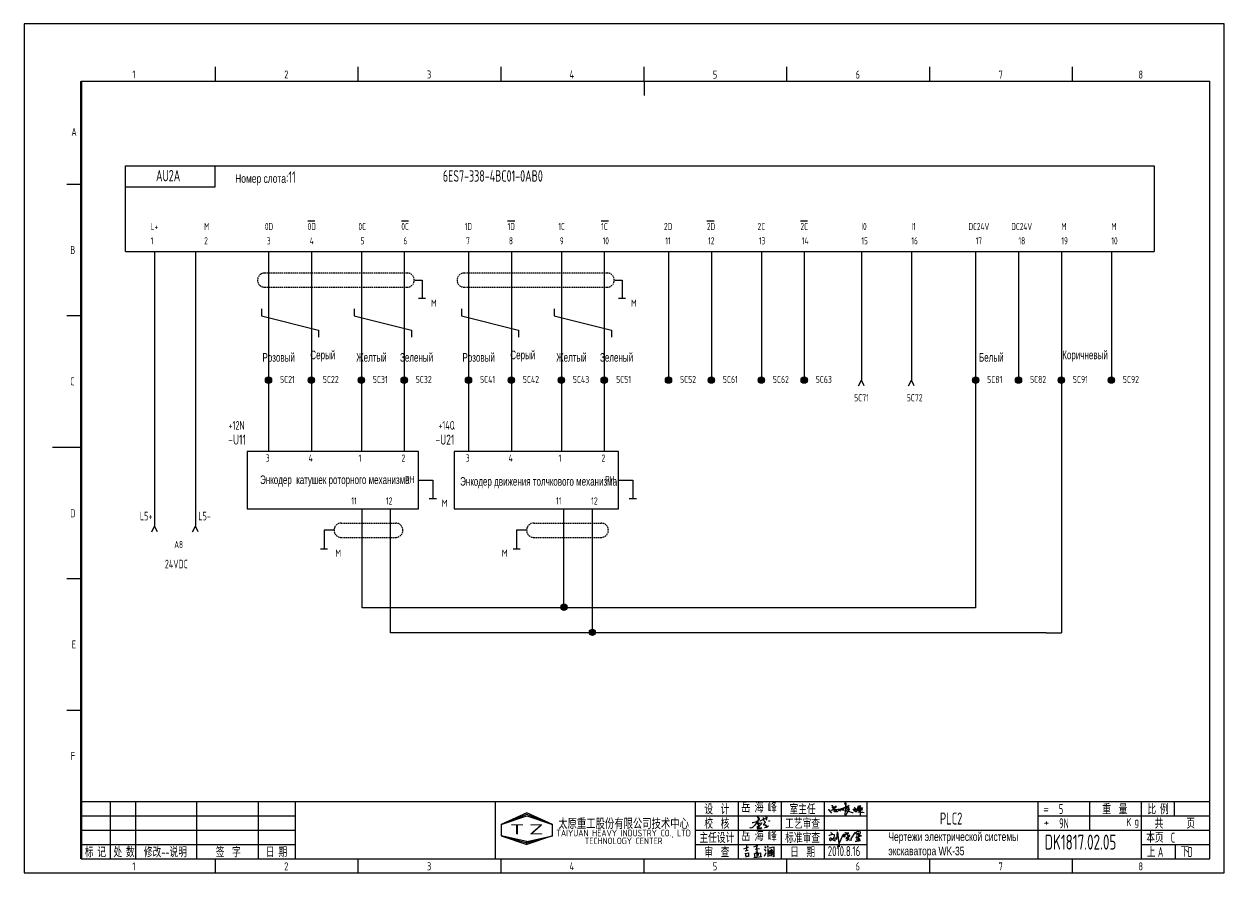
# Model space of a CAD drawing. Extents: x -2005 to 7010, y -1792 to 2924.
# Drawn here: x 1021.9 to 1441.9, y -493.9 to -196.9 of the extents above; entities that cross this region are included whole.
import ezdxf
from ezdxf.enums import TextEntityAlignment as Align

# ---------------------------------------------------------------- set-up
doc = ezdxf.new("R2010")
doc.units = 0
doc.header["$LTSCALE"] = 2
doc.linetypes.add('DASHED2', pattern=[0.375, 0.25, -0.125])
doc.layers.get('0').update_dxf_attribs({"linetype": 'CONTINUOUS'})
for name, color, linetype in [('01', 7, 'CONTINUOUS'), ('11', 3, 'CONTINUOUS'), ('CONTINUOUS', 7, 'CONTINUOUS'), ('DASHED', 2, 'DASHED2')]:
    doc.layers.add(name, color=color, linetype=linetype)
doc.styles.add('ROMAN', font='ROMANC.shx', dxfattribs={"width": 0.7, "height": 0.7})
doc.styles.add('ROMANS', font='romans', dxfattribs={"width": 0.67, "bigfont": 'hzlib'})
doc.styles.get("Standard").update_dxf_attribs({"font": 'isocp.shx', "width": 0.707, "bigfont": 'dfst.shx'})

# ---------------------------------------------------------------- blocks, each defined once
blk = doc.blocks.new('A$C5BE500A0')
for p, q in [((64.4, 48.9), (64.5, 51.6)), ((65.3, 44.3), (64.4, 48.9)), ((64.5, 51.6), (65.9, 52.2)), ((67.1, 48.5), (64.5, 17.9)), ((65.9, 52.2), (66.5, 51.5)), ((66.5, 51.5), (67.1, 48.5)), ((0, 24.1), (1.5, 23.9)), ((1.5, 23.9), (12.6, 10.8)), ((11.6, 21), (13.8, 22.8)), ((13.8, 22.8), (17.9, 23.5)), ((15.3, 41.2), (22.2, 26.1)), ((15.3, 40.1), (15.3, 41.2)), ((15.4, 37.7), (15.3, 40.1)), ((15.4, 32.4), (21, 34.6)), ((15.5, 31.8), (15.4, 32.4)), ((19.1, 30.1), (15.5, 31.8)), ((17.9, 23.5), (26, 24.9)), ((22.2, 26.1), (19.1, 30.1)), ((21, 34.6), (24.5, 35.1)), ((22.6, 18.1), (23.6, 19.3)), ((23.7, 17.3), (22.6, 18.1)), ((23.3, 27.9), (23.1, 27.8)), ((25.3, 29.5), (23.3, 27.9)), ((23.6, 19.3), (25.8, 19.9)), ((24.5, 35.1), (28.2, 35.6)), ((26.1, 16.2), (24.9, 15)), ((26.8, 30.7), (25.3, 29.5)), ((25.8, 19.9), (29.2, 20.8)), ((26, 24.9), (36.8, 26.1)), ((28.4, 20), (26.1, 16.2)), ((29.4, 34), (26.8, 30.7)), ((28.2, 35.6), (30.2, 36.8)), ((29.4, 15.2), (28.2, 15.7)), ((29.5, 22.1), (28.4, 20)), ((29.2, 20.8), (33, 21.4)), ((30.2, 38), (29.4, 34)), ((32.4, 15.1), (29.4, 15.2)), ((30.2, 22.7), (29.5, 22.1)), ((30.2, 36.8), (30.2, 38)), ((31.6, 22.6), (30.2, 22.7)), ((32.8, 22.1), (31.6, 22.6)), ((35, 16.2), (32.4, 15.1)), ((33, 21.4), (32.8, 22.1)), ((37.6, 17.7), (35, 16.2)), ((36.8, 26.1), (40.9, 26)), ((39.7, 20.3), (37.6, 17.7)), ((40.8, 21.6), (39.7, 20.3)), ((40.2, 22.8), (44.3, 25.4)), ((41.7, 24.4), (40.8, 21.6)), ((40.9, 26), (41.7, 24.4)), ((44.3, 25.4), (50.6, 27.7)), ((44.7, 18.7), (49.1, 22.6)), ((49.1, 22.6), (54.4, 27.2)), ((50.6, 27.7), (56.2, 29.3)), ((54.4, 27.2), (59.1, 30.4)), ((56.8, 20.6), (55.9, 19.6)), ((56.2, 29.3), (60.8, 29.6)), ((56.7, 31.7), (57.4, 29.6)), ((57.6, 25), (56.8, 20.6)), ((57.4, 29.6), (57.6, 25)), ((59.1, 30.4), (64.7, 33.7)), ((60.8, 29.6), (62.2, 29.2)), ((66.6, 21), (62.5, 20.6)), ((62.5, 20.6), (75.7, 18.4)), ((64.5, 17.9), (63.3, 8.5)), ((63.3, 8.5), (63.5, 0.1)), ((63.5, 0.1), (64.3, 0)), ((64.3, 0), (67.5, 2.5)), ((64.7, 33.7), (72, 37.3)), ((67.5, 39.5), (65.3, 44.3)), ((69.8, 21.4), (66.6, 21)), ((70.3, 36.3), (67.5, 39.5)), ((67.5, 2.5), (73.8, 13.7)), ((68.3, 28.6), (72.6, 29.4)), ((69.3, 29), (68.3, 28.6)), ((72, 30.5), (69.3, 29)), ((69.9, 34.1), (69.7, 33.3)), ((69.7, 33.3), (71.9, 33.6)), ((76.7, 24.1), (69.8, 21.4)), ((74.6, 36.5), (69.9, 34.1)), ((73.8, 32.8), (70.3, 36.3)), ((71.9, 33.6), (75.3, 34.2)), ((72, 37.3), (77.8, 39)), ((74.8, 31.8), (72, 30.5)), ((72.6, 29.4), (78.2, 30.4)), ((77.7, 30.8), (73.8, 32.8)), ((73.8, 13.7), (77.7, 20)), ((79.7, 39.2), (74.6, 36.5)), ((76.7, 32.6), (74.8, 31.8)), ((75.3, 34.2), (77, 34.5)), ((75.7, 18.4), (81.9, 16.6)), ((77.7, 33.5), (76.7, 32.6)), ((79.9, 25.4), (76.7, 24.1)), ((77, 34.5), (78, 34.1)), ((78, 34.1), (77.7, 33.5)), ((80.1, 30.5), (77.7, 30.8)), ((77.7, 20), (81.2, 25.6)), ((77.8, 39), (79.7, 39.2)), ((78.2, 30.4), (80.1, 30.5)), ((82.1, 26.9), (79.9, 25.4)), ((81.2, 25.6), (82.1, 26.9)), ((81.9, 16.6), (87.3, 14.8)), ((87.3, 14.8), (91.3, 12.9)), ((91.3, 12.9), (94.8, 12.6)), ((94.5, 25.2), (94.9, 23.9)), ((94.8, 12.6), (95.8, 12.8)), ((94.9, 23.9), (95.3, 23)), ((95.3, 23), (95.8, 22.8)), ((95.8, 22.8), (97, 23.3)), ((97, 23.3), (97.8, 25.3)), ((98.5, 23.8), (97.4, 25.9)), ((97.8, 25.3), (100.8, 27)), ((101.1, 23.3), (98.5, 23.8)), ((99, 31.4), (100.1, 32)), ((100.7, 21.1), (99.2, 17.4)), ((99.2, 17.4), (101.9, 20.9)), ((100.1, 32), (101.1, 31.6)), ((102.1, 27.7), (100.7, 21.1)), ((100.8, 27), (103.5, 26.5)), ((101.1, 31.6), (102.1, 30.6)), ((103.3, 23.7), (101.1, 23.3)), ((101.9, 20.9), (103.1, 21.8)), ((102.1, 30.6), (102.1, 27.7)), ((103.1, 21.8), (103.7, 20.1)), ((104.7, 23.9), (103.3, 23.7)), ((103.5, 26.5), (104.5, 25.2)), ((103.7, 20.1), (103.9, 18.5)), ((103.9, 18.5), (105, 16.1)), ((104.2, 28.7), (108.3, 26.3)), ((104.5, 25.2), (104.7, 23.9)), ((105, 16.1), (106.4, 15.7)), ((106.4, 15.7), (107.7, 17.3)), ((107.7, 17.3), (110.9, 22.6)), ((108.3, 26.3), (115.7, 20.2)), ((110.9, 22.6), (113.3, 30.9)), ((111.7, 21.6), (125.7, 23.5)), ((115.4, 22.1), (111.7, 21.6)), ((112.9, 30.9), (112.3, 30.9)), ((117.4, 32.7), (112.9, 30.9)), ((112.9, 26.9), (127.4, 26.5)), ((124.7, 26.6), (112.9, 26.9)), ((113.3, 30.9), (114.4, 35)), ((113.4, 15.2), (124.8, 14.7)), ((114.4, 35), (115.4, 38.4)), ((115.4, 38.4), (118.1, 38.8)), ((122.5, 23.3), (115.4, 22.1)), ((115.7, 20.2), (118.5, 18.9)), ((116.7, 30.8), (120.9, 31.8)), ((122.1, 34.8), (117.4, 32.7)), ((118.1, 38.8), (123.3, 38.3)), ((118.5, 18.9), (120.8, 19.6)), ((120.8, 19.6), (121.1, 20.7)), ((120.9, 31.8), (124.1, 32)), ((121.7, 31.5), (122.2, 1.9)), ((123, 28.1), (121.7, 31.5)), ((124.7, 36.8), (122.1, 34.8)), ((126.4, 24.6), (122.5, 23.3)), ((128.2, 25.5), (123, 28.1)), ((123.3, 38.3), (124.7, 36.8)), ((124.1, 32), (129.1, 31.3)), ((128.1, 26.7), (124.7, 26.6)), ((124.8, 14.7), (132, 14.1)), ((125.7, 23.5), (130.1, 23.8)), ((127.4, 26.5), (126.4, 24.6)), ((130.2, 28.3), (128.1, 26.7)), ((130.5, 24.3), (128.2, 25.5)), ((129.1, 31.3), (130.7, 30.3)), ((130.1, 23.8), (130.5, 24.3)), ((130.7, 30.3), (130.2, 28.3)), ((132, 14.1), (137.3, 13.6))]:
    blk.add_line(p, q)
blk = doc.blocks.new('lf')
for points in [[(409.4, 317.6), (411.9, 317.6), (420.7, 320.5), (429.4, 326.1), (429, 328.4), (426.7, 330.1), (424.2, 331.3), (423.4, 332.6), (424.4, 333.4), (425, 330.7), (425, 327.4), (425, 324.7), (424.8, 321.8), (424.8, 320.3), (424.8, 318.7), (425, 314.7), (425, 313), (424.8, 313)], [(432.1, 320.3), (430.6, 321.6), (450.9, 331.7), (450.9, 332.2)], [(439.5, 330.9), (440, 324.5), (442, 320.7)], [(446.2, 333.8), (448.1, 330.5), (448.1, 326.7), (446.6, 323.8)], [(421.5, 320.1), (421.3, 317.6), (420, 315.1), (418.6, 312.6), (416.7, 310.5), (414.9, 308.5), (411.9, 305.6), (410.1, 304.1), (408, 302.6), (406.1, 302), (403.6, 302.6), (403.6, 303.5), (403.9, 303.5)], [(421.3, 316.2), (424.8, 315.9), (427.1, 316), (429.8, 316), (434.8, 316.8), (436, 316.8)], [(421.9, 314.1), (423.8, 314.1), (425.4, 313.7), (426, 313), (426.9, 312), (427.1, 312), (426.5, 310.5), (426.1, 309.5), (424.2, 306.6), (423.1, 305.4), (422.1, 304.5), (423.2, 303.3), (427.3, 303.1), (429.8, 303.1), (432.3, 302.9), (435.4, 302.7), (433.1, 299.9), (424.6, 299.5), (424, 300.4), (425.6, 303.3), (434.3, 313.5)], [(441.8, 320.7), (443.7, 320.1), (444.9, 317.6), (443.1, 315.5), (439.7, 311.8), (439.8, 310.6), (445.4, 311.2), (447, 310.3), (445.6, 307.4), (453.6, 308), (450.3, 304.7), (447, 303.3), (443.7, 303.1), (442.9, 303.7)], [(453.4, 322.4), (454.9, 322.2), (455.7, 321.8), (456.1, 321.6), (456.3, 321.4)]]:
    blk.add_lwpolyline(points)

msp = doc.modelspace()

# ---------------------------------------------------------------- hatches: boundary and pattern name
h = msp.add_hatch(color=1)
edge = h.paths.add_edge_path()
edge.add_arc((1107.44, -321.47), 1.1, 0, 360)
h = msp.add_hatch(color=1)
edge = h.paths.add_edge_path()
edge.add_arc((1122.44, -321.47), 1.1, 0, 360)
h = msp.add_hatch(color=1)
edge = h.paths.add_edge_path()
edge.add_arc((1139.94, -321.47), 1.1, 0, 360)
h = msp.add_hatch(color=1)
edge = h.paths.add_edge_path()
edge.add_arc((1154.94, -321.47), 1.1, 0, 360)
h = msp.add_hatch(color=1)
edge = h.paths.add_edge_path()
edge.add_arc((1177.44, -321.47), 1.1, 0, 360)
h = msp.add_hatch(color=1)
edge = h.paths.add_edge_path()
edge.add_arc((1192.44, -321.47), 1.1, 0, 360)
h = msp.add_hatch(color=1)
edge = h.paths.add_edge_path()
edge.add_arc((1209.94, -321.47), 1.1, 0, 360)
h = msp.add_hatch(color=1)
edge = h.paths.add_edge_path()
edge.add_arc((1224.94, -321.47), 1.1, 0, 360)
h = msp.add_hatch(color=1)
edge = h.paths.add_edge_path()
edge.add_arc((1247.44, -321.47), 1.1, 0, 360)
h = msp.add_hatch(color=1)
edge = h.paths.add_edge_path()
edge.add_arc((1262.44, -321.47), 1.1, 0, 360)
h = msp.add_hatch(color=1)
edge = h.paths.add_edge_path()
edge.add_arc((1279.94, -321.47), 1.1, 0, 360)
h = msp.add_hatch(color=1)
edge = h.paths.add_edge_path()
edge.add_arc((1294.94, -321.47), 1.1, 0, 360)
h = msp.add_hatch(color=1)
edge = h.paths.add_edge_path()
edge.add_arc((1354.94, -321.47), 1.1, 0, 360)
h = msp.add_hatch(color=1)
edge = h.paths.add_edge_path()
edge.add_arc((1369.94, -321.47), 1.1, 0, 360)
h = msp.add_hatch(color=1)
edge = h.paths.add_edge_path()
edge.add_arc((1384.94, -321.47), 1.1, 0, 360)
h = msp.add_hatch(color=1)
edge = h.paths.add_edge_path()
edge.add_arc((1402.44, -321.47), 1.1, 0, 360)
h = msp.add_hatch(color=256)
edge = h.paths.add_edge_path()
edge.add_arc((1210.85, -400.89), 1.1, 0, 360)
h = msp.add_hatch(color=256)
edge = h.paths.add_edge_path()
edge.add_arc((1220.79, -409.72), 1.1, 0, 360)

# ---------------------------------------------------------------- linework, layer by layer
at = {"ltscale": 10}
for p, q in [((1158.69, -286.47), (1161.19, -286.47)), ((1228.69, -286.47), (1231.19, -286.47)), ((1104.94, -296.47), (1104.94, -298.97)), ((1137.44, -296.47), (1137.44, -298.97)), ((1174.94, -296.47), (1174.94, -298.97)), ((1207.44, -296.47), (1207.44, -298.97)), ((1104.94, -298.97), (1124.94, -303.97)), ((1137.44, -298.97), (1157.44, -303.97)), ((1174.94, -298.97), (1194.94, -303.97)), ((1207.44, -298.97), (1227.44, -303.97)), ((1124.94, -303.97), (1124.94, -306.47)), ((1157.44, -303.97), (1157.44, -306.47)), ((1194.94, -303.97), (1194.94, -306.47)), ((1227.44, -303.97), (1227.44, -306.47)), ((1107.44, -321.47), (1107.44, -346.47)), ((1122.44, -321.47), (1122.44, -346.47)), ((1139.94, -321.47), (1139.94, -346.47)), ((1154.94, -321.47), (1154.94, -346.47)), ((1177.44, -321.47), (1177.44, -346.47)), ((1192.44, -321.47), (1192.44, -346.47)), ((1209.94, -321.47), (1209.94, -346.47)), ((1224.94, -321.47), (1224.94, -346.47)), ((1159.94, -346.47), (1099.94, -346.47)), ((1099.94, -346.47), (1099.94, -366.47)), ((1159.94, -366.47), (1159.94, -346.47)), ((1229.94, -346.47), (1172.44, -346.47)), ((1172.44, -346.47), (1172.44, -366.47)), ((1229.94, -366.47), (1229.94, -346.47)), ((1159.94, -356.47), (1164.94, -356.47)), ((1229.94, -356.47), (1234.94, -356.47)), ((1099.94, -366.47), (1159.94, -366.47)), ((1140.18, -401.15), (1140.18, -366.83)), ((1150.18, -409.84), (1150.18, -366.83)), ((1172.44, -366.47), (1229.94, -366.47)), ((1210.81, -401.15), (1210.81, -366.83)), ((1220.81, -409.84), (1220.81, -366.83)), ((1130.39, -373.97), (1126.87, -373.97)), ((1197.79, -373.97), (1194.27, -373.97)), ((1354.94, -401.15), (1140.18, -401.15)), ((1379.62, -409.84), (1150.18, -409.84))]:
    msp.add_line(p, q, dxfattribs=at)
for p, q in [((1316.87, -478.87), (1376.87, -478.87)), ((1273.78, -485.38), (1275.59, -484.74)), ((1274.3, -486.16), (1275.34, -485.9)), ((1274.3, -486.94), (1274.56, -488.36)), ((1274.43, -487.07), (1275.47, -486.81)), ((1274.56, -485.9), (1274.56, -485.9)), ((1274.79, -484.21), (1274.79, -486.02)), ((1275.47, -486.81), (1275.47, -488.1)), ((1277.34, -484.78), (1278.5, -484.27)), ((1277.34, -484.78), (1277.34, -484.78)), ((1277.41, -487.07), (1277.67, -488.36)), ((1277.54, -487.07), (1279.61, -486.81)), ((1277.73, -485.56), (1279.28, -485.3)), ((1278.5, -486.85), (1277.99, -486.59)), ((1278.5, -484.27), (1278.25, -485.04)), ((1278.25, -485.04), (1278.25, -485.3)), ((1278.25, -485.3), (1278.5, -486.85)), ((1278.32, -487.07), (1278.32, -488.1)), ((1278.83, -486.94), (1278.83, -487.71)), ((1279.61, -486.81), (1279.61, -488.23)), ((1280.92, -485.5), (1281.47, -486.22)), ((1281.1, -484.56), (1281.47, -485.19)), ((1281.1, -488.04), (1281.62, -486.71)), ((1281.92, -484.34), (1282.29, -484.98)), ((1282.16, -485.28), (1282.16, -488.28)), ((1282.47, -486.44), (1282.5, -487.13)), ((1284.17, -486.22), (1282.5, -486.56)), ((1282.5, -487.13), (1284.29, -486.83)), ((1282.53, -486.07), (1283.95, -485.77)), ((1282.62, -485.13), (1284.32, -484.77)), ((1282.92, -486.74), (1283.1, -486.89)), ((1283.32, -485.44), (1283.41, -488.04)), ((1283.74, -486.56), (1283.56, -486.89)), ((1284.29, -486.83), (1284.17, -486.22)), ((1284.32, -484.77), (1284.35, -484.77)), ((1284.35, -484.77), (1284.35, -488.22)), ((1275.47, -488.1), (1274.43, -488.1)), ((1277.35, -488.41), (1280.11, -488.05)), ((1283.06, -487.48), (1282.72, -487.99)), ((1283.74, -487.31), (1284.08, -487.65)), ((1284.35, -488.22), (1284.08, -487.92))]:
    msp.add_line(p, q)
msp.add_lwpolyline([(1057.44, -246.47), (1088.69, -246.47), (1088.69, -253.97), (1057.44, -253.97)], close=True)
at = {"color": 1}
for centre in [(1107.44, -321.47), (1122.44, -321.47), (1139.94, -321.47), (1154.94, -321.47), (1177.44, -321.47), (1192.44, -321.47), (1209.94, -321.47), (1224.94, -321.47), (1247.44, -321.47), (1262.44, -321.47), (1279.94, -321.47), (1294.94, -321.47), (1354.94, -321.47), (1369.94, -321.47), (1384.94, -321.47), (1402.44, -321.47)]:
    msp.add_circle(centre, 1.1, dxfattribs=at)
for centre in [(1210.85, -400.89), (1220.79, -409.72)]:
    msp.add_circle(centre, 1.1)
at = {"layer": 'CONTINUOUS', "color": 3}
for p, q in [((1441.87, -196.87), (1021.87, -196.87)), ((1021.87, -196.87), (1021.87, -493.87)), ((1441.87, -493.87), (1441.87, -196.87)), ((1021.87, -493.87), (1441.87, -493.87))]:
    msp.add_line(p, q, dxfattribs=at)
at = {"layer": 'CONTINUOUS', "linetype": 'Continuous'}
for p, q in [((1088.87, -216.87), (1088.87, -211.87)), ((1138.87, -216.87), (1138.87, -211.87)), ((1188.87, -216.87), (1188.87, -211.87)), ((1288.87, -216.87), (1288.87, -211.87)), ((1338.87, -216.87), (1338.87, -211.87)), ((1388.87, -216.87), (1388.87, -211.87)), ((1036.87, -252.87), (1041.87, -252.87)), ((1036.87, -298.87), (1041.87, -298.87)), ((1031.87, -344.87), (1041.87, -344.87)), ((1036.87, -390.87), (1041.87, -390.87)), ((1036.87, -436.87), (1041.87, -436.87)), ((1041.87, -468.87), (1436.87, -468.87)), ((1052.15, -488.87), (1052.15, -468.87)), ((1060.97, -488.87), (1060.97, -468.87)), ((1082.21, -468.87), (1082.21, -488.87)), ((1103.87, -468.87), (1103.87, -488.87)), ((1116.87, -488.87), (1116.87, -468.87)), ((1186.87, -488.87), (1186.87, -468.87)), ((1256.87, -488.87), (1256.87, -468.87)), ((1271.87, -468.87), (1271.87, -488.87)), ((1286.87, -468.87), (1286.87, -488.87)), ((1301.87, -468.87), (1301.87, -488.87)), ((1316.87, -468.87), (1316.87, -488.87)), ((1376.87, -488.87), (1376.87, -468.87)), ((1394.77, -468.87), (1394.77, -478.87)), ((1412.87, -468.87), (1412.87, -488.87)), ((1041.87, -473.87), (1116.87, -473.87)), ((1197.87, -472.87), (1188.87, -476.87)), ((1197.87, -473.37), (1188.87, -476.87)), ((1188.87, -476.87), (1197.87, -473.87)), ((1206.87, -476.87), (1197.87, -472.87)), ((1206.87, -476.87), (1197.87, -473.37)), ((1197.87, -473.87), (1206.87, -476.87)), ((1256.87, -473.87), (1306.87, -473.87)), ((1306.87, -473.87), (1316.87, -473.87)), ((1306.87, -473.87), (1316.87, -473.87)), ((1376.87, -473.87), (1436.87, -473.87)), ((1188.87, -476.87), (1188.87, -480.87)), ((1206.87, -480.87), (1206.87, -476.87)), ((1041.87, -478.87), (1116.87, -478.87)), ((1188.87, -480.87), (1197.87, -483.87)), ((1197.87, -482.87), (1188.87, -480.87)), ((1188.87, -480.87), (1197.87, -483.37)), ((1197.87, -483.37), (1206.87, -480.87)), ((1206.87, -480.87), (1197.87, -483.87)), ((1197.87, -482.87), (1206.87, -480.87)), ((1197.87, -483.87), (1197.87, -482.87)), ((1197.87, -483.87), (1197.87, -482.87)), ((1256.87, -478.87), (1306.87, -478.87)), ((1307.19, -478.87), (1316.87, -478.87)), ((1376.87, -478.87), (1436.87, -478.87)), ((1041.87, -483.87), (1116.87, -483.87)), ((1256.87, -483.87), (1306.87, -483.87)), ((1306.87, -483.87), (1316.87, -483.87)), ((1412.87, -483.87), (1436.87, -483.87)), ((1088.87, -493.87), (1088.87, -488.87)), ((1138.87, -493.87), (1138.87, -488.87)), ((1188.87, -493.87), (1188.87, -488.87)), ((1288.87, -493.87), (1288.87, -488.87)), ((1338.87, -493.87), (1338.87, -488.87)), ((1388.87, -493.87), (1388.87, -488.87))]:
    msp.add_line(p, q, dxfattribs=at)
at = {"layer": 'CONTINUOUS'}
for p, q in [((1238.87, -216.87), (1238.87, -211.87)), ((1041.87, -216.87), (1436.87, -216.87)), ((1238.87, -216.87), (1238.87, -221.87)), ((1436.87, -488.87), (1436.87, -216.87)), ((1057.44, -246.47), (1417.44, -246.47)), ((1057.44, -276.47), (1057.44, -246.47)), ((1417.44, -246.47), (1417.44, -276.47)), ((1121.17, -265.69), (1123.67, -265.69)), ((1153.94, -265.69), (1156.44, -265.69)), ((1191.13, -265.69), (1193.63, -265.69)), ((1223.9, -265.69), (1226.4, -265.69)), ((1260.88, -265.69), (1263.38, -265.69)), ((1293.65, -265.69), (1296.15, -265.69)), ((1057.44, -276.47), (1417.44, -276.47)), ((1067.59, -276.47), (1067.59, -372.55)), ((1081.88, -276.47), (1081.88, -372.55)), ((1107.44, -276.47), (1107.44, -321.47)), ((1122.44, -276.47), (1122.44, -321.47)), ((1139.94, -276.47), (1139.94, -321.47)), ((1154.94, -276.47), (1154.94, -321.47)), ((1177.44, -276.47), (1177.44, -321.47)), ((1192.44, -276.47), (1192.44, -321.47)), ((1209.94, -276.47), (1209.94, -321.47)), ((1224.94, -276.47), (1224.94, -321.47)), ((1247.44, -276.47), (1247.44, -321.35)), ((1262.44, -276.47), (1262.44, -321.35)), ((1279.94, -276.47), (1279.94, -321.35)), ((1294.94, -276.47), (1294.94, -321.35)), ((1314.94, -276.47), (1314.94, -321.47)), ((1332.44, -276.47), (1332.44, -321.47)), ((1354.94, -276.47), (1354.94, -401.15)), ((1369.94, -276.47), (1369.94, -321.47)), ((1384.94, -276.47), (1384.94, -409.84)), ((1402.44, -276.47), (1402.44, -321.47)), ((1161.19, -286.47), (1161.19, -292.95)), ((1231.19, -286.47), (1231.19, -292.95)), ((1162.44, -292.95), (1159.94, -292.95)), ((1232.44, -292.95), (1229.94, -292.95)), ((1164.94, -356.47), (1164.94, -362.95)), ((1234.94, -356.47), (1234.94, -362.95)), ((1166.19, -362.95), (1163.69, -362.95)), ((1236.19, -362.95), (1233.69, -362.95)), ((1066.59, -374.55), (1067.59, -372.55)), ((1068.59, -374.55), (1067.59, -372.55)), ((1080.88, -374.55), (1081.88, -372.55)), ((1082.88, -374.55), (1081.88, -372.55)), ((1126.87, -373.97), (1126.87, -380.45)), ((1194.27, -373.97), (1194.27, -380.45)), ((1125.62, -380.45), (1128.12, -380.45)), ((1193.02, -380.45), (1195.52, -380.45)), ((1424.37, -468.87), (1424.37, -473.87)), ((1303.53, -480.85), (1303.79, -480.65)), ((1303.53, -480.85), (1303.79, -480.65)), ((1303.53, -480.85), (1303.79, -480.65)), ((1303.53, -480.85), (1303.79, -480.65)), ((1303.79, -480.65), (1304.14, -480.49)), ((1303.79, -480.65), (1304.14, -480.49)), ((1303.79, -480.65), (1304.14, -480.49)), ((1303.79, -480.65), (1304.14, -480.49)), ((1303.89, -482.07), (1303.99, -481.72)), ((1303.89, -482.07), (1303.99, -481.72)), ((1303.89, -482.07), (1303.99, -481.72)), ((1303.89, -482.07), (1303.99, -481.72)), ((1303.89, -482.38), (1303.89, -482.07)), ((1303.89, -482.38), (1303.89, -482.07)), ((1303.89, -482.38), (1303.89, -482.07)), ((1303.89, -482.38), (1303.89, -482.07)), ((1304.14, -482.63), (1303.89, -482.38)), ((1304.14, -482.63), (1303.89, -482.38)), ((1304.14, -482.63), (1303.89, -482.38)), ((1304.14, -482.63), (1303.89, -482.38)), ((1303.99, -481.72), (1304.04, -481.56)), ((1303.99, -481.72), (1304.04, -481.56)), ((1303.99, -481.72), (1304.04, -481.56)), ((1303.99, -481.72), (1304.04, -481.56)), ((1304.04, -481.56), (1304.24, -481.62)), ((1304.04, -481.56), (1304.24, -481.62)), ((1304.04, -481.56), (1304.24, -481.62)), ((1304.04, -481.56), (1304.24, -481.62)), ((1304.14, -480.49), (1304.5, -480.39)), ((1304.14, -480.49), (1304.5, -480.39)), ((1304.14, -480.49), (1304.5, -480.39)), ((1304.14, -480.49), (1304.5, -480.39)), ((1304.81, -482.07), (1304.14, -482.63)), ((1304.81, -482.07), (1304.14, -482.63)), ((1304.81, -482.07), (1304.14, -482.63)), ((1304.81, -482.07), (1304.14, -482.63)), ((1304.19, -479.68), (1304.55, -479.88)), ((1304.19, -479.68), (1304.55, -479.88)), ((1304.19, -479.68), (1304.55, -479.88)), ((1304.19, -479.68), (1304.55, -479.88)), ((1304.24, -481.62), (1304.6, -481.77)), ((1304.24, -481.62), (1304.6, -481.77)), ((1304.24, -481.62), (1304.6, -481.77)), ((1304.24, -481.62), (1304.6, -481.77)), ((1304.5, -480.39), (1305.01, -480.34)), ((1304.5, -480.39), (1305.01, -480.34)), ((1304.5, -480.39), (1305.01, -480.34)), ((1304.5, -480.39), (1305.01, -480.34)), ((1304.55, -479.88), (1304.6, -480.04)), ((1304.55, -479.88), (1304.6, -480.04)), ((1304.55, -479.88), (1304.6, -480.04)), ((1304.55, -479.88), (1304.6, -480.04)), ((1304.6, -480.04), (1304.6, -480.34)), ((1304.6, -480.04), (1304.6, -480.34)), ((1304.6, -480.04), (1304.6, -480.34)), ((1304.6, -480.04), (1304.6, -480.34)), ((1304.6, -481.77), (1304.96, -482.13)), ((1304.6, -481.77), (1304.96, -482.13)), ((1304.6, -481.77), (1304.96, -482.13)), ((1304.6, -481.77), (1304.96, -482.13)), ((1305.11, -481.82), (1304.81, -482.07)), ((1305.11, -481.82), (1304.81, -482.07)), ((1305.11, -481.82), (1304.81, -482.07)), ((1305.11, -481.82), (1304.81, -482.07)), ((1304.96, -482.13), (1305.27, -482.38)), ((1304.96, -482.13), (1305.27, -482.38)), ((1304.96, -482.13), (1305.27, -482.38)), ((1304.96, -482.13), (1305.27, -482.38)), ((1305.01, -480.34), (1305.42, -480.44)), ((1305.01, -480.34), (1305.42, -480.44)), ((1305.01, -480.34), (1305.42, -480.44)), ((1305.01, -480.34), (1305.42, -480.44)), ((1305.32, -481.41), (1305.11, -481.82)), ((1305.32, -481.41), (1305.11, -481.82)), ((1305.32, -481.41), (1305.11, -481.82)), ((1305.32, -481.41), (1305.11, -481.82)), ((1305.27, -482.38), (1305.42, -482.48)), ((1305.27, -482.38), (1305.42, -482.48)), ((1305.27, -482.38), (1305.42, -482.48)), ((1305.27, -482.38), (1305.42, -482.48)), ((1305.42, -481.05), (1305.32, -481.41)), ((1305.42, -481.05), (1305.32, -481.41)), ((1305.42, -481.05), (1305.32, -481.41)), ((1305.42, -481.05), (1305.32, -481.41)), ((1305.42, -480.44), (1305.42, -480.65)), ((1305.42, -480.44), (1305.42, -480.65)), ((1305.42, -480.44), (1305.42, -480.65)), ((1305.42, -480.44), (1305.42, -480.65)), ((1305.42, -480.65), (1305.42, -481.05)), ((1305.42, -480.65), (1305.42, -481.05)), ((1305.42, -480.65), (1305.42, -481.05)), ((1305.42, -480.65), (1305.42, -481.05)), ((1305.42, -482.48), (1305.72, -482.58)), ((1305.42, -482.48), (1305.72, -482.58)), ((1305.42, -482.48), (1305.72, -482.58)), ((1305.42, -482.48), (1305.72, -482.58)), ((1305.72, -481.97), (1305.88, -481.72)), ((1305.72, -481.97), (1305.88, -481.72)), ((1305.72, -481.97), (1305.88, -481.72)), ((1305.72, -481.97), (1305.88, -481.72)), ((1305.72, -482.58), (1305.72, -481.97)), ((1305.72, -482.58), (1305.72, -481.97)), ((1305.72, -482.58), (1305.72, -481.97)), ((1305.72, -482.58), (1305.72, -481.97)), ((1305.88, -481.72), (1306.08, -481.51)), ((1305.88, -481.72), (1306.08, -481.51)), ((1305.88, -481.72), (1306.08, -481.51)), ((1305.88, -481.72), (1306.08, -481.51)), ((1306.08, -481.51), (1306.13, -481.62)), ((1306.08, -481.51), (1306.13, -481.62)), ((1306.08, -481.51), (1306.13, -481.62)), ((1306.08, -481.51), (1306.13, -481.62)), ((1306.13, -481.62), (1306.29, -481.97)), ((1306.13, -481.62), (1306.29, -481.97)), ((1306.13, -481.62), (1306.29, -481.97)), ((1306.13, -481.62), (1306.29, -481.97)), ((1306.29, -481.97), (1306.29, -482.07)), ((1306.29, -481.97), (1306.29, -482.07)), ((1306.29, -481.97), (1306.29, -482.07)), ((1306.29, -481.97), (1306.29, -482.07)), ((1306.29, -482.07), (1306.34, -482.18)), ((1306.29, -482.07), (1306.34, -482.18)), ((1306.29, -482.07), (1306.34, -482.18)), ((1306.29, -482.07), (1306.34, -482.18)), ((1306.34, -482.18), (1306.59, -479.53)), ((1306.34, -482.18), (1306.59, -479.53)), ((1306.34, -482.18), (1306.59, -479.53)), ((1306.34, -482.18), (1306.59, -479.53)), ((1306.59, -479.53), (1307.2, -484.72)), ((1306.59, -479.53), (1307.2, -484.72)), ((1306.59, -479.53), (1307.2, -484.72)), ((1306.59, -479.53), (1307.2, -484.72)), ((1306.75, -484.78), (1308.53, -480.36)), ((1306.75, -484.78), (1308.53, -480.36)), ((1306.75, -484.78), (1308.53, -480.36)), ((1306.75, -484.78), (1308.53, -480.36)), ((1308.58, -480.44), (1308.69, -480.92)), ((1308.58, -480.44), (1308.69, -480.92)), ((1308.58, -480.44), (1308.69, -480.92)), ((1308.58, -480.44), (1308.69, -480.92)), ((1308.69, -480.44), (1308.84, -480.33)), ((1308.69, -480.44), (1308.84, -480.33)), ((1308.69, -480.44), (1308.84, -480.33)), ((1308.69, -480.44), (1308.84, -480.33)), ((1308.8, -481.25), (1308.69, -480.44)), ((1308.8, -481.25), (1308.69, -480.44)), ((1308.8, -481.25), (1308.69, -480.44)), ((1308.8, -481.25), (1308.69, -480.44)), ((1308.69, -480.92), (1308.8, -481.25)), ((1308.69, -480.92), (1308.8, -481.25)), ((1308.69, -480.92), (1308.8, -481.25)), ((1308.69, -480.92), (1308.8, -481.25)), ((1308.84, -480.33), (1308.98, -480.33)), ((1308.84, -480.33), (1308.98, -480.33)), ((1308.84, -480.33), (1308.98, -480.33)), ((1308.84, -480.33), (1308.98, -480.33)), ((1308.91, -481.03), (1308.95, -480.77)), ((1308.91, -481.03), (1308.95, -480.77)), ((1308.91, -481.03), (1308.95, -480.77)), ((1308.91, -481.03), (1308.95, -480.77)), ((1308.95, -481.28), (1308.91, -481.03)), ((1308.95, -481.28), (1308.91, -481.03)), ((1308.95, -481.28), (1308.91, -481.03)), ((1308.95, -481.28), (1308.91, -481.03)), ((1308.95, -480.77), (1309.02, -480.59)), ((1308.95, -480.77), (1309.02, -480.59)), ((1308.95, -480.77), (1309.02, -480.59)), ((1308.95, -480.77), (1309.02, -480.59)), ((1309.06, -481.36), (1308.95, -481.28)), ((1309.06, -481.36), (1308.95, -481.28)), ((1309.06, -481.36), (1308.95, -481.28)), ((1309.06, -481.36), (1308.95, -481.28)), ((1308.98, -480.33), (1309.13, -480.66)), ((1308.98, -480.33), (1309.13, -480.66)), ((1308.98, -480.33), (1309.13, -480.66)), ((1308.98, -480.33), (1309.13, -480.66)), ((1309.02, -480.59), (1309.28, -480.4)), ((1309.02, -480.59), (1309.28, -480.4)), ((1309.02, -480.59), (1309.28, -480.4)), ((1309.02, -480.59), (1309.28, -480.4)), ((1309.13, -481.03), (1309.06, -481.36)), ((1309.13, -481.03), (1309.06, -481.36)), ((1309.13, -481.03), (1309.06, -481.36)), ((1309.13, -481.03), (1309.06, -481.36)), ((1309.13, -480.66), (1309.13, -481.03)), ((1309.13, -480.66), (1309.13, -481.03)), ((1309.13, -480.66), (1309.13, -481.03)), ((1309.13, -480.66), (1309.13, -481.03)), ((1309.24, -479.67), (1310.38, -480.95)), ((1309.42, -479.89), (1309.24, -479.67)), ((1309.24, -479.67), (1310.38, -480.95)), ((1309.42, -479.89), (1309.24, -479.67)), ((1309.24, -479.67), (1310.38, -480.95)), ((1309.42, -479.89), (1309.24, -479.67)), ((1309.24, -479.67), (1310.38, -480.95)), ((1309.42, -479.89), (1309.24, -479.67)), ((1309.28, -480.4), (1309.68, -480.22)), ((1309.28, -480.4), (1309.68, -480.22)), ((1309.28, -480.4), (1309.68, -480.22)), ((1309.28, -480.4), (1309.68, -480.22)), ((1310.53, -479.96), (1309.42, -479.89)), ((1310.53, -479.96), (1309.42, -479.89)), ((1310.53, -479.96), (1309.42, -479.89)), ((1310.53, -479.96), (1309.42, -479.89)), ((1309.75, -481.61), (1309.53, -481.83)), ((1309.75, -481.61), (1309.53, -481.83)), ((1309.75, -481.61), (1309.53, -481.83)), ((1309.75, -481.61), (1309.53, -481.83)), ((1309.53, -481.83), (1309.64, -481.8)), ((1309.53, -481.83), (1309.64, -481.8)), ((1309.53, -481.83), (1309.64, -481.8)), ((1309.53, -481.83), (1309.64, -481.8)), ((1309.64, -481.8), (1310.34, -481.58)), ((1309.64, -481.8), (1310.34, -481.58)), ((1309.64, -481.8), (1310.34, -481.58)), ((1309.64, -481.8), (1310.34, -481.58)), ((1309.68, -480.22), (1310.2, -480.07)), ((1309.68, -480.22), (1310.2, -480.07)), ((1309.68, -480.22), (1310.2, -480.07)), ((1309.68, -480.22), (1310.2, -480.07)), ((1309.72, -482.6), (1310.31, -481.91)), ((1309.72, -482.6), (1310.31, -481.91)), ((1309.72, -482.6), (1310.31, -481.91)), ((1309.72, -482.6), (1310.31, -481.91)), ((1310.16, -482.05), (1309.72, -482.6)), ((1310.16, -482.05), (1309.72, -482.6)), ((1310.16, -482.05), (1309.72, -482.6)), ((1310.16, -482.05), (1309.72, -482.6)), ((1310.05, -481.32), (1309.75, -481.61)), ((1310.05, -481.32), (1309.75, -481.61)), ((1310.05, -481.32), (1309.75, -481.61)), ((1310.05, -481.32), (1309.75, -481.61)), ((1310.49, -480.77), (1310.05, -481.32)), ((1310.49, -480.77), (1310.05, -481.32)), ((1310.49, -480.77), (1310.05, -481.32)), ((1310.49, -480.77), (1310.05, -481.32)), ((1310.53, -481.61), (1310.16, -482.05)), ((1310.53, -481.61), (1310.16, -482.05)), ((1310.53, -481.61), (1310.16, -482.05)), ((1310.53, -481.61), (1310.16, -482.05)), ((1310.2, -480.07), (1310.53, -479.96)), ((1310.2, -480.07), (1310.53, -479.96)), ((1310.2, -480.07), (1310.53, -479.96)), ((1310.2, -480.07), (1310.53, -479.96)), ((1310.31, -481.91), (1310.38, -481.91)), ((1310.31, -481.91), (1310.38, -481.91)), ((1310.31, -481.91), (1310.38, -481.91)), ((1310.31, -481.91), (1310.38, -481.91)), ((1310.34, -481.58), (1310.49, -481.61)), ((1310.34, -481.58), (1310.49, -481.61)), ((1310.34, -481.58), (1310.49, -481.61)), ((1310.34, -481.58), (1310.49, -481.61)), ((1310.38, -480.95), (1310.71, -481.21)), ((1310.38, -480.95), (1310.71, -481.21)), ((1310.38, -480.95), (1310.71, -481.21)), ((1310.38, -480.95), (1310.71, -481.21)), ((1310.38, -481.91), (1310.49, -482.16)), ((1310.38, -481.91), (1310.49, -482.16)), ((1310.38, -481.91), (1310.49, -482.16)), ((1310.38, -481.91), (1310.49, -482.16)), ((1310.75, -480.7), (1310.49, -480.77)), ((1310.75, -480.7), (1310.49, -480.77)), ((1310.75, -480.7), (1310.49, -480.77)), ((1310.75, -480.7), (1310.49, -480.77)), ((1310.49, -481.61), (1310.53, -481.61)), ((1310.49, -481.61), (1310.53, -481.61)), ((1310.49, -481.61), (1310.53, -481.61)), ((1310.49, -481.61), (1310.53, -481.61)), ((1310.49, -482.16), (1310.67, -482.31)), ((1310.49, -482.16), (1310.67, -482.31)), ((1310.49, -482.16), (1310.67, -482.31)), ((1310.49, -482.16), (1310.67, -482.31)), ((1310.67, -482.31), (1311.44, -482.38)), ((1310.67, -482.31), (1311.44, -482.38)), ((1310.67, -482.31), (1311.44, -482.38)), ((1310.67, -482.31), (1311.44, -482.38)), ((1310.71, -481.21), (1310.86, -480.95)), ((1310.71, -481.21), (1310.86, -480.95)), ((1310.71, -481.21), (1310.86, -480.95)), ((1310.71, -481.21), (1310.86, -480.95)), ((1310.86, -480.95), (1310.75, -480.7)), ((1310.86, -480.95), (1310.75, -480.7)), ((1310.86, -480.95), (1310.75, -480.7)), ((1310.86, -480.95), (1310.75, -480.7)), ((1311.4, -481.97), (1312.9, -479.59)), ((1311.4, -481.97), (1312.9, -479.59)), ((1311.4, -481.97), (1312.9, -479.59)), ((1311.4, -481.97), (1312.9, -479.59)), ((1311.46, -482.38), (1311.4, -481.97)), ((1311.46, -482.38), (1311.4, -481.97)), ((1311.46, -482.38), (1311.4, -481.97)), ((1311.46, -482.38), (1311.4, -481.97)), ((1312.73, -482.89), (1314.59, -482.5)), ((1312.73, -482.89), (1314.59, -482.5)), ((1312.73, -482.89), (1314.59, -482.5)), ((1312.73, -482.89), (1314.59, -482.5)), ((1314.07, -482.59), (1312.73, -482.89)), ((1314.07, -482.59), (1312.73, -482.89)), ((1314.07, -482.59), (1312.73, -482.89)), ((1314.07, -482.59), (1312.73, -482.89)), ((1312.89, -479.66), (1313.02, -480.08)), ((1312.89, -479.66), (1313.02, -480.08)), ((1312.89, -479.66), (1313.02, -480.08)), ((1312.89, -479.66), (1313.02, -480.08)), ((1312.99, -479.92), (1313.35, -479.49)), ((1312.99, -479.92), (1313.35, -479.49)), ((1312.99, -479.92), (1313.35, -479.49)), ((1312.99, -479.92), (1313.35, -479.49)), ((1313.19, -481.19), (1312.99, -481.48)), ((1313.19, -481.19), (1312.99, -481.48)), ((1313.19, -481.19), (1312.99, -481.48)), ((1313.19, -481.19), (1312.99, -481.48)), ((1312.99, -481.48), (1313.09, -481.55)), ((1312.99, -481.48), (1313.09, -481.55)), ((1312.99, -481.48), (1313.09, -481.55)), ((1312.99, -481.48), (1313.09, -481.55)), ((1313.02, -480.08), (1313.25, -480.34)), ((1313.02, -480.08), (1313.25, -480.34)), ((1313.02, -480.08), (1313.25, -480.34)), ((1313.02, -480.08), (1313.25, -480.34)), ((1313.09, -481.55), (1313.45, -481.48)), ((1313.09, -481.55), (1313.45, -481.48)), ((1313.09, -481.55), (1313.45, -481.48)), ((1313.09, -481.55), (1313.45, -481.48)), ((1313.35, -480.86), (1313.19, -481.19)), ((1313.35, -480.86), (1313.19, -481.19)), ((1313.35, -480.86), (1313.19, -481.19)), ((1313.35, -480.86), (1313.19, -481.19)), ((1313.25, -480.34), (1313.38, -480.38)), ((1313.25, -480.34), (1313.38, -480.38)), ((1313.25, -480.34), (1313.38, -480.38)), ((1313.25, -480.34), (1313.38, -480.38)), ((1313.35, -479.49), (1313.64, -479.4)), ((1313.35, -479.49), (1313.64, -479.4)), ((1313.35, -479.49), (1313.64, -479.4)), ((1313.35, -479.49), (1313.64, -479.4)), ((1313.45, -480.73), (1313.35, -480.86)), ((1313.45, -480.73), (1313.35, -480.86)), ((1313.45, -480.73), (1313.35, -480.86)), ((1313.45, -480.73), (1313.35, -480.86)), ((1313.41, -482.23), (1313.64, -481.94)), ((1313.41, -482.23), (1313.64, -481.94)), ((1313.41, -482.23), (1313.64, -481.94)), ((1313.41, -482.23), (1313.64, -481.94)), ((1313.94, -482.46), (1313.41, -482.23)), ((1313.94, -482.46), (1313.41, -482.23)), ((1313.94, -482.46), (1313.41, -482.23)), ((1313.94, -482.46), (1313.41, -482.23)), ((1313.45, -481.48), (1313.97, -481.22)), ((1313.45, -481.48), (1313.97, -481.22)), ((1313.45, -481.48), (1313.97, -481.22)), ((1313.45, -481.48), (1313.97, -481.22)), ((1313.58, -480.34), (1313.64, -480.11)), ((1313.58, -480.34), (1313.64, -480.11)), ((1313.58, -480.34), (1313.64, -480.11)), ((1313.58, -480.34), (1313.64, -480.11)), ((1313.77, -480.57), (1313.58, -480.34)), ((1313.77, -480.57), (1313.58, -480.34)), ((1313.77, -480.57), (1313.58, -480.34)), ((1313.77, -480.57), (1313.58, -480.34)), ((1313.64, -479.4), (1314.04, -479.3)), ((1313.64, -479.4), (1314.04, -479.3)), ((1313.64, -479.4), (1314.04, -479.3)), ((1313.64, -479.4), (1314.04, -479.3)), ((1313.64, -480.11), (1313.84, -479.95)), ((1313.64, -480.11), (1313.84, -479.95)), ((1313.64, -480.11), (1313.84, -479.95)), ((1313.64, -480.11), (1313.84, -479.95)), ((1313.64, -481.94), (1314.13, -481.75)), ((1313.64, -481.94), (1314.13, -481.75)), ((1313.64, -481.94), (1314.13, -481.75)), ((1313.64, -481.94), (1314.13, -481.75)), ((1314.2, -480.54), (1313.77, -480.57)), ((1314.2, -480.54), (1313.77, -480.57)), ((1314.2, -480.54), (1313.77, -480.57)), ((1314.2, -480.54), (1313.77, -480.57)), ((1313.84, -479.95), (1314.1, -479.89)), ((1313.84, -479.95), (1314.1, -479.89)), ((1313.84, -479.95), (1314.1, -479.89)), ((1313.84, -479.95), (1314.1, -479.89)), ((1313.97, -482.01), (1313.94, -482.46)), ((1313.97, -482.01), (1313.94, -482.46)), ((1313.97, -482.01), (1313.94, -482.46)), ((1313.97, -482.01), (1313.94, -482.46)), ((1313.97, -480.67), (1314, -481.03)), ((1314.95, -480.86), (1313.97, -480.67)), ((1313.97, -480.67), (1314, -481.03)), ((1314.95, -480.86), (1313.97, -480.67)), ((1313.97, -480.67), (1314, -481.03)), ((1314.95, -480.86), (1313.97, -480.67)), ((1313.97, -480.67), (1314, -481.03)), ((1314.95, -480.86), (1313.97, -480.67)), ((1313.97, -481.22), (1314.43, -481.03)), ((1314, -481.03), (1313.97, -481.52)), ((1313.97, -481.22), (1314.43, -481.03)), ((1314, -481.03), (1313.97, -481.52)), ((1313.97, -481.22), (1314.43, -481.03)), ((1314, -481.03), (1313.97, -481.52)), ((1313.97, -481.22), (1314.43, -481.03)), ((1314, -481.03), (1313.97, -481.52)), ((1313.97, -481.52), (1313.97, -482.01)), ((1313.97, -481.52), (1313.97, -482.01)), ((1313.97, -481.52), (1313.97, -482.01)), ((1313.97, -481.52), (1313.97, -482.01)), ((1314.3, -482.37), (1314.07, -482.59)), ((1314.3, -482.37), (1314.07, -482.59)), ((1314.3, -482.37), (1314.07, -482.59)), ((1314.3, -482.37), (1314.07, -482.59)), ((1314.1, -479.89), (1314.2, -479.85)), ((1314.1, -479.89), (1314.2, -479.85)), ((1314.1, -479.89), (1314.2, -479.85)), ((1314.1, -479.89), (1314.2, -479.85)), ((1314.13, -481.75), (1314.33, -481.88)), ((1314.13, -481.75), (1314.33, -481.88)), ((1314.13, -481.75), (1314.33, -481.88)), ((1314.13, -481.75), (1314.33, -481.88)), ((1314.46, -480.28), (1314.2, -480.54)), ((1314.46, -480.28), (1314.2, -480.54)), ((1314.46, -480.28), (1314.2, -480.54)), ((1314.46, -480.28), (1314.2, -480.54)), ((1314.3, -479.3), (1314.53, -479.43)), ((1314.3, -479.3), (1314.53, -479.43)), ((1314.3, -479.3), (1314.53, -479.43)), ((1314.3, -479.3), (1314.53, -479.43)), ((1314.33, -481.88), (1314.3, -482.37)), ((1314.33, -481.88), (1314.3, -482.37)), ((1314.33, -481.88), (1314.3, -482.37)), ((1314.33, -481.88), (1314.3, -482.37)), ((1314.43, -481.03), (1314.95, -480.86)), ((1314.43, -481.03), (1314.95, -480.86)), ((1314.43, -481.03), (1314.95, -480.86)), ((1314.43, -481.03), (1314.95, -480.86)), ((1314.56, -479.82), (1314.46, -480.28)), ((1314.56, -479.82), (1314.46, -480.28)), ((1314.56, -479.82), (1314.46, -480.28)), ((1314.56, -479.82), (1314.46, -480.28)), ((1314.53, -479.43), (1314.56, -479.82)), ((1314.53, -479.43), (1314.56, -479.82)), ((1314.53, -479.43), (1314.56, -479.82)), ((1314.53, -479.43), (1314.56, -479.82)), ((1424.87, -488.87), (1424.87, -483.87)), ((1041.87, -488.87), (1436.87, -488.87)), ((1238.87, -493.87), (1238.87, -488.87)), ((1256.87, -488.87), (1316.87, -488.87))]:
    msp.add_line(p, q, dxfattribs=at)
at = {"layer": 'CONTINUOUS', "lineweight": 50}
msp.add_line((1041.87, -216.87), (1041.87, -488.87), dxfattribs=at)
at = {"layer": 'CONTINUOUS', "color": 1}
for p, q in [((1313.94, -323.47), (1314.94, -321.47)), ((1315.94, -323.47), (1314.94, -321.47)), ((1331.44, -323.47), (1332.44, -321.47)), ((1333.44, -323.47), (1332.44, -321.47))]:
    msp.add_line(p, q, dxfattribs=at)
at = {"layer": 'CONTINUOUS', "ltscale": 2}
msp.add_line((1379.62, -409.84), (1384.94, -409.84), dxfattribs=at)
at = {"layer": 'DASHED'}
for p, q in [((1106.13, -283.97), (1155.95, -283.97)), ((1175.95, -283.97), (1225.95, -283.97)), ((1106.13, -288.97), (1155.95, -288.97)), ((1175.95, -288.97), (1225.95, -288.97)), ((1132.89, -371.47), (1151.98, -371.47)), ((1200.29, -371.47), (1223.89, -371.47)), ((1132.89, -376.47), (1151.98, -376.47)), ((1200.29, -376.47), (1223.89, -376.47))]:
    msp.add_line(p, q, dxfattribs=at)
for centre, start, end in [((1106.13, -286.47), 90, 270), ((1155.95, -286.47), 270, 90), ((1175.95, -286.47), 90, 270), ((1225.95, -286.47), 270, 90), ((1132.89, -373.97), 90, 270), ((1151.98, -373.97), 270, 90), ((1200.29, -373.97), 90, 270), ((1223.89, -373.97), 270, 90)]:
    msp.add_arc(centre, 2.5, start, end, dxfattribs=at)

# ---------------------------------------------------------------- block references
for name, p, xscale, yscale, zscale in [('A$C5BE500A0', (1303.28, -473.92), 0.09216000000219537, 0.09215999999923952, 0.09216000000000003), ('lf', (1224.37, -516.84), 0.1280000000006112, 0.1279999999999291, 0.128)]:
    msp.add_blockref(name, p, dxfattribs=dict(xscale=xscale, yscale=yscale, zscale=zscale))

# ---------------------------------------------------------------- texts
at = {"linetype": 'ByBlock', "ltscale": 2, "width": 0.67}
for s, p in [('+12N', (1093.46, -338.78)), ('+14Q', (1166.91, -338.78))]:
    msp.add_text(s, height=3, dxfattribs=at).set_placement(p)
at = {"width": 0.707}
msp.add_text('PLC2', height=4.2, dxfattribs=at).set_placement((1342.44, -476.93))
at = {"char_height": 3.5, "attachment_point": 1}
for s, insert, width in [('岳 海 峰', (1272.89, -469.24), 12.9495), ('岳 海 峰', (1272.89, -479.24), 12.9495), ('2010.8.16', (1303.19, -484.48), 12.1142)]:
    msp.add_mtext(s, dxfattribs=dict(at, insert=insert, width=width))
at = {"layer": '01', "linetype": 'DASHED2', "ltscale": 2, "insert": (1324.39, -479.68), "char_height": 3, "width": 50.6186, "attachment_point": 1}
msp.add_mtext('{\\fArial|b0|i0|c204|p34;Чертежи электрической системы экскаватора \\fArial|b0|i0|c0|p34;WK-35}', dxfattribs=at)
at = {"layer": '11', "width": 0.707}
msp.add_text('DK1817.02.05', height=5.25, dxfattribs=at).set_placement((1379.14, -485.7))
at = {"layer": 'CONTINUOUS', "linetype": 'Continuous', "style": 'ROMAN'}
for s, height, width, p in [('1', 2.8, 0.7, (1059.8, -215.93)), ('2', 2.8, 0.7, (1112.96, -215.93)), ('3', 2.8, 0.7, (1162.93, -215.93)), ('4', 2.8, 0.7, (1212.82, -215.93)), ('5', 2.8, 0.7, (1262.96, -215.97)), ('6', 2.8, 0.7, (1312.94, -215.97)), ('7', 2.8, 0.7, (1362.98, -215.97)), ('8', 2.8, 0.7, (1411.93, -215.97)), ('A', 2.8, 0.7, (1038.44, -236.02)), ('B', 2.8, 0.7, (1038.05, -277.34)), ('C', 2.8, 0.7, (1038.05, -323.28)), ('D', 2.8, 0.7, (1038.05, -369.45)), ('E', 2.8, 0.7, (1038.6, -415.34)), ('F', 2.8, 0.7, (1038.25, -454.34)), ('T', 3.5, 1.8, (1191.87, -480.37)), ('Z', 3.5, 1.8, (1198.57, -480.37)), ('K', 2.8, 0.7, (1407.71, -477.48)), ('g', 2.8, 0.7, (1410.54, -477.22)), ('1', 2.8, 0.7, (1059.8, -492.93)), ('2', 2.8, 0.7, (1112.96, -492.93)), ('3', 2.8, 0.7, (1162.93, -492.93)), ('4', 2.8, 0.7, (1212.82, -492.93)), ('5', 2.8, 0.7, (1262.96, -492.97)), ('6', 2.8, 0.7, (1312.94, -492.97)), ('7', 2.8, 0.7, (1362.98, -492.97)), ('8', 2.8, 0.7, (1411.93, -492.97))]:
    msp.add_text(s, height=height, dxfattribs=dict(at, width=width)).set_placement(p)
at = {"layer": 'CONTINUOUS', "color": 0, "width": 0.707}
msp.add_text('AU2A', height=4, dxfattribs=at).set_placement((1068.06, -251.92))
at = {"layer": 'CONTINUOUS', "color": 0, "width": 0.645719}
msp.add_text('6ES7-338-4BC01-0AB0', height=4, dxfattribs=at).set_placement((1168.46, -252.03), (1203.46, -252.03), align=Align.FIT)
at = {"layer": 'CONTINUOUS'}
for s, height, width, p in [('L+', 2.5, 0.67, (1066.19, -268.97)), ('M', 2.5, 0.67, (1084.94, -268.97)), ('0D', 2.5, 0.67, (1106.17, -268.97)), ('0D', 2.5, 0.67, (1121.17, -268.97)), ('0C', 2.5, 0.67, (1138.94, -268.97)), ('0C', 2.5, 0.67, (1153.94, -268.97)), ('1D', 2.5, 0.67, (1176.13, -268.97)), ('1D', 2.5, 0.67, (1191.13, -268.97)), ('1C', 2.5, 0.67, (1208.9, -268.97)), ('1C', 2.5, 0.67, (1223.9, -268.97)), ('2D', 2.5, 0.67, (1245.88, -268.97)), ('2D', 2.5, 0.67, (1260.88, -268.97)), ('2C', 2.5, 0.67, (1278.65, -268.97)), ('2C', 2.5, 0.67, (1293.65, -268.97)), ('I0', 2.5, 0.67, (1314.94, -268.97)), ('I1', 2.5, 0.67, (1332.44, -268.97)), ('DC24V', 2.5, 0.67, (1352.44, -268.97)), ('DC24V', 2.5, 0.67, (1367.44, -268.97)), ('M', 2.5, 0.67, (1384.94, -268.97)), ('M', 2.5, 0.67, (1402.44, -268.97)), ('1', 2.5, 0.67, (1066.19, -273.97)), ('2', 2.5, 0.67, (1084.94, -273.97)), ('3', 2.5, 0.67, (1106.88, -273.97)), ('4', 2.5, 0.67, (1121.88, -273.97)), ('5', 2.5, 0.67, (1139.66, -273.97)), ('6', 2.5, 0.67, (1154.66, -273.97)), ('7', 2.5, 0.67, (1176.6, -273.97)), ('8', 2.5, 0.67, (1191.6, -273.97)), ('9', 2.5, 0.67, (1209.38, -273.97)), ('10', 2.5, 0.67, (1224.38, -273.97)), ('11', 2.5, 0.67, (1246.32, -273.97)), ('12', 2.5, 0.67, (1261.32, -273.97)), ('13', 2.5, 0.67, (1279.1, -273.97)), ('14', 2.5, 0.67, (1294.1, -273.97)), ('15', 2.5, 0.67, (1314.94, -273.97)), ('16', 2.5, 0.67, (1332.44, -273.97)), ('17', 2.5, 0.67, (1354.94, -273.97)), ('18', 2.5, 0.67, (1369.94, -273.97)), ('19', 2.5, 0.67, (1384.94, -273.97)), ('10', 2.5, 0.67, (1402.44, -273.97)), ('3', 2.5, 0.707, (1106.48, -349.97)), ('4', 2.5, 0.707, (1121.48, -349.97)), ('1', 2.5, 0.707, (1138.98, -349.97)), ('2', 2.5, 0.707, (1153.98, -349.97)), ('3', 2.5, 0.707, (1176.48, -349.97)), ('4', 2.5, 0.707, (1191.48, -349.97)), ('1', 2.5, 0.707, (1208.98, -349.97)), ('2', 2.5, 0.707, (1223.98, -349.97)), ('PH', 2.5, 0.707, (1155.23, -357.47)), ('PH', 2.5, 0.707, (1225.23, -357.47)), ('11', 2.5, 0.707, (1136.41, -364.97)), ('12', 2.5, 0.707, (1148.52, -364.97)), ('11', 2.5, 0.707, (1208.07, -364.97)), ('12', 2.5, 0.707, (1220.35, -364.97)), ('L5+', 3, 0.67, (1062.44, -370.5)), ('L5-', 3, 0.67, (1082.89, -370.5)), ('24VDC', 3, 0.67, (1071.18, -387.29)), ('5', 3.5, 0.67, (1384.08, -473.25)), ('9N', 3.5, 0.67, (1384.18, -478.26)), ('C', 3.5, 0.67, (1423.24, -483.25)), ('A', 3.5, 0.67, (1418.73, -488.25)), ('D', 3.5, 0.67, (1429.12, -488.25))]:
    msp.add_text(s, height=height, dxfattribs=dict(at, width=width)).set_placement(p)
at = {"layer": 'CONTINUOUS', "style": 'ROMANS', "text_generation_flag": 2, "width": 0.67}
for p in [(1166.34, -295.75), (1236.34, -295.75), (1170.09, -365.75)]:
    msp.add_text('M', height=2.5, dxfattribs=at).set_placement(p)
at = {"layer": 'CONTINUOUS', "color": 1, "width": 0.707}
for s, p in [('5C21', (1111.48, -322.47)), ('5C22', (1126.48, -322.47)), ('5C31', (1143.98, -322.47)), ('5C32', (1158.98, -322.47)), ('5C41', (1181.48, -322.47)), ('5C42', (1196.48, -322.47)), ('5C43', (1213.98, -322.47)), ('5C51', (1229.11, -322.47)), ('5C52', (1251.48, -322.47)), ('5C61', (1266.48, -322.47)), ('5C62', (1283.98, -322.47)), ('5C63', (1298.98, -322.47)), ('5C81', (1358.98, -322.47)), ('5C82', (1373.98, -322.47)), ('5C91', (1388.98, -322.47)), ('5C92', (1406.48, -322.47)), ('5C71', (1312.4, -328.87)), ('5C72', (1330.82, -328.87))]:
    msp.add_text(s, height=2.5, dxfattribs=at).set_placement(p)
at = {"layer": 'CONTINUOUS', "style": 'ROMANS', "width": 0.67}
for s, height, p in [('-U11', 3.5, (1093.36, -344.02)), ('-U21', 3.5, (1165.86, -344.02)), ('M', 2.5, (1130.82, -383.25)), ('M', 2.5, (1189.11, -383.25))]:
    msp.add_text(s, height=height, dxfattribs=at).set_placement(p)
at = {"layer": 'CONTINUOUS', "color": 7, "width": 0.67}
msp.add_text('A8', height=2.5, dxfattribs=at).set_placement((1074.45, -380.23))
at = {"layer": 'CONTINUOUS', "width": 0.67}
for s, p in [('设  计', (1264.37, -471.37)), ('室主任', (1294.37, -471.37)), ('重  量', (1403.67, -471.37)), ('比 例', (1418.77, -471.37)), ('校  核', (1264.37, -476.37)), ('工艺审查', (1294.37, -476.37)), ('共      页', (1424.67, -476.37)), ('主任设计', (1264.37, -481.37)), ('标准审查', (1294.37, -481.37)), ('本页', (1417.67, -481.26)), ('标 记', (1046.87, -486.37)), ('处 数', (1056.87, -486.37)), ('修改--说明', (1071.34, -486.37)), ('签  字', (1093.37, -486.37)), ('日 期', (1110.25, -486.37)), ('审  查', (1264.37, -486.37)), ('日  期', (1294.37, -486.37)), ('上', (1416.37, -486.36)), ('下', (1428.19, -486.36))]:
    msp.add_text(s, height=3.5, dxfattribs=at).set_placement(p, align=Align.MIDDLE)
at = {"layer": 'CONTINUOUS', "linetype": 'Continuous', "style": 'ROMAN'}
for s, p in [('=', (1378.6, -472.82)), ('+', (1378.71, -477.56))]:
    msp.add_text(s, height=2.8, dxfattribs=at).set_placement(p)
at = {"layer": 'CONTINUOUS', "color": 0, "insert": (1095.77, -250.88), "char_height": 4, "width": 130, "attachment_point": 4}
msp.add_mtext('{\\fArial|b0|i0|c204|p34;\\H0.75x;\\C256;Номер слота}:11', dxfattribs=at)
at = {"layer": 'CONTINUOUS', "color": 3, "width": 7.3599, "attachment_point": 8, "style": 'ROMANS'}
for s, insert, char_height in [('{\\fArial|b0|i0|c204|p34;\\H0.57143x;Розовый\\fArial Cyr|b0|i0|c204|p34;\\H1.6042x;\\C256; }', (1111.01, -315.05), 5.25), ('{\\fArial|b0|i0|c204|p34;Серый}', (1126.45, -315.05), 3), ('{\\fArial|b0|i0|c204|p34;Желтый}', (1143.48, -315.05), 3), ('{\\fArial|b0|i0|c204|p34;\\H0.57143x;Зеленый\\fArial Cyr|b0|i0|c204|p34;\\H1.6042x;\\C256; }', (1159.27, -315.05), 5.25), ('{\\fArial|b0|i0|c204|p34;\\H0.57143x;Розовый\\fArial Cyr|b0|i0|c204|p34;\\H1.6042x;\\C256; }', (1181.01, -315.05), 5.25), ('{\\fArial|b0|i0|c204|p34;Серый}', (1196.45, -315.05), 3), ('{\\fArial|b0|i0|c204|p34;Желтый}', (1213.48, -315.05), 3), ('{\\fArial|b0|i0|c204|p34;\\H0.57143x;Зеленый\\fArial Cyr|b0|i0|c204|p34;\\H1.6042x;\\C256; }', (1229.27, -315.05), 5.25), ('{\\fArial|b0|i0|c204|p34;\\H0.57143x;Белый\\fArial Cyr|b0|i0|c204|p34;\\H1.6042x;\\C256; }', (1360.41, -315.05), 5.25), ('{\\fArial|b0|i0|c204|p34;Коричневый}', (1393.23, -315.05), 3)]:
    msp.add_mtext(s, dxfattribs=dict(at, insert=insert, char_height=char_height))
at = {"layer": 'CONTINUOUS', "char_height": 3, "width": 80, "attachment_point": 8, "style": 'ROMANS'}
for s, insert in [('{\\fArial|b0|i0|c204|p34;Энкодер  катушек роторного механизма}', (1130.66, -358.71)), ('{\\fArial|b0|i0|c204|p34;Энкодер движения толчкового механизма}', (1201.99, -359.29))]:
    msp.add_mtext(s, dxfattribs=dict(at, insert=insert))
at = {"layer": 'CONTINUOUS', "insert": (1231.73, -479.31), "char_height": 3.3, "width": 50, "attachment_point": 5, "line_spacing_factor": 0.7125}
msp.add_mtext('{\\f宋体|b0|i0|c134|p2;太原重工股份有限公司技术中心\\P\\Fromans.shx;\\H0.6969x;TAIYUAN HEAVY INDUSTRY CO., LTD\\PTECHNOLOGY CENTER}', dxfattribs=at)

doc.saveas('drawing.dxf')
